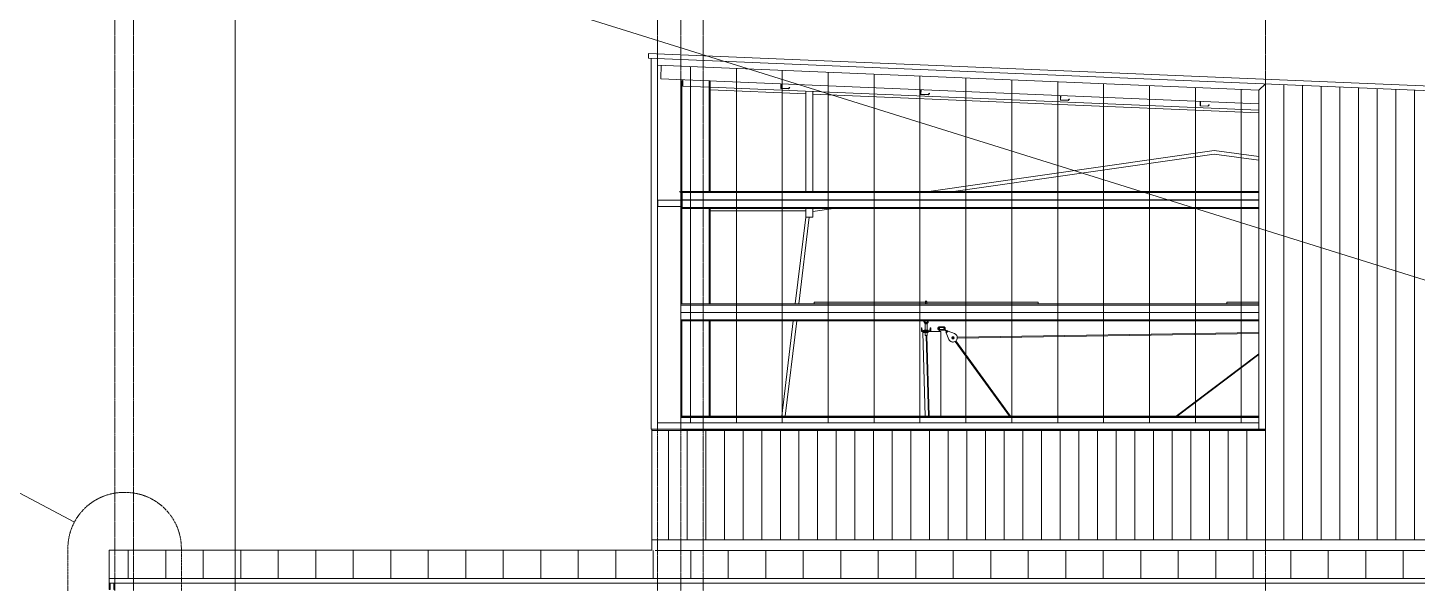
# Model space of a CAD drawing. Header units: inches. Extents: x 21386 to 98546, y -290 to 853.
# Drawn here: x 27735 to 28330, y 173 to 412 of the extents above; entities that cross this region are included whole.
import ezdxf

# ---------------------------------------------------------------- set-up
doc = ezdxf.new("R2010")
doc.units = ezdxf.units.IN
doc.header["$MEASUREMENT"] = 0
for name, pattern in [('Dash Dot 3_16_', [0.3125, 0.1875, -0.0625, 0, -0.0625]), ('Grid Line 1_2_', [0.875, 0.5, -0.125, 0.125, -0.125]), ('Hidden 1_8_', [0.1875, 0.125, -0.0625])]:
    doc.linetypes.add(name, pattern=pattern)
for name, color, linetype, lineweight in [('A-ANNO-IDEN', 131, 'Continuous', 9), ('A-ANNO-SYMB', 150, 'Continuous', 9), ('A-CLNG', 13, 'Continuous', 13), ('A-GLAZ-CWMG', 51, 'Continuous', 13), ('A-ROOF', 132, 'Continuous', 13), ('A-ROOF-PATT', 132, 'Continuous', 13), ('A-WALL', 113, 'Continuous', 13), ('A-WALL-PATT', 111, 'Continuous', 25), ('G-ANNO-SYMB', 111, 'Continuous', 9), ('Q-SPCQ', 91, 'Continuous', 13), ('S-BEAM', 12, 'Continuous', 13), ('S-COLS', 52, 'Continuous', 13), ('S-GRID', 1, 'Continuous', 9)]:
    doc.layers.add(name, color=color, linetype=linetype, lineweight=lineweight)

# ---------------------------------------------------------------- blocks, each defined once
blk = doc.blocks.new('Basketball_Backstop-Performance_Sports_Systems-3103-Ceiling_Hung - 27_-0_ to 27_-11 7_8_-652462-Building Section - North_South looking East _ Clinic')
at = {"layer": 'Q-SPCQ', "color": 10, "lineweight": 9}
for p, q in [((21239.32, 294), (21191.43, 294)), ((21191.43, 293.3), (21191.43, 294)), ((21287.43, 294), (21239.49, 294)), ((21287.43, 294), (21287.43, 293.3)), ((21382.18, 294), (21368.43, 294)), ((21368.43, 293.3), (21368.43, 294)), ((21237.53, 282.95), (21237.43, 282.95)), ((21237.43, 282.95), (21237.43, 281.37)), ((21237.43, 281.37), (21241.43, 281.37)), ((21237.78, 281.79), (21237.62, 282.88)), ((21238.1, 281.37), (21237.98, 280.92)), ((21237.98, 280.92), (21239.02, 280.92)), ((21237.98, 280.92), (21239, 245.04)), ((21240.79, 281.55), (21238.06, 281.55)), ((21238.23, 281.83), (21238.15, 281.55)), ((21238.56, 281.83), (21238.23, 281.83)), ((21238.56, 281.99), (21238.99, 281.99)), ((21238.56, 281.55), (21238.56, 281.99)), ((21238.56, 280.94), (21238.56, 281.37)), ((21238.99, 280.94), (21238.56, 280.94)), ((21238.68, 285.94), (21238.68, 285.69)), ((21238.99, 284.86), (21238.99, 281.99)), ((21238.99, 284.86), (21238.99, 281.99)), ((21238.99, 281.99), (21239.86, 281.99)), ((21238.99, 281.55), (21238.99, 281.99)), ((21238.99, 280.94), (21238.99, 281.37)), ((21238.99, 280.94), (21238.99, 279.69)), ((21239.86, 280.94), (21238.99, 280.94)), ((21239.86, 281.99), (21240.29, 281.99)), ((21239.86, 281.55), (21239.86, 281.99)), ((21239.86, 280.94), (21239.86, 281.37)), ((21240.29, 280.94), (21239.86, 280.94)), ((21239.87, 281.99), (21239.87, 284.86)), ((21239.87, 281.99), (21239.87, 284.86)), ((21239.87, 279.69), (21239.87, 280.94)), ((21240.18, 285.69), (21240.18, 285.94)), ((21240.29, 281.99), (21240.29, 281.55)), ((21240.29, 281.37), (21240.29, 280.94)), ((21241.24, 282.88), (21241.07, 281.79)), ((21241.43, 282.95), (21241.33, 282.95)), ((21241.42, 281.37), (21242.43, 281.37)), ((21241.43, 281.37), (21241.43, 282.95)), ((21242.43, 281.37), (21245.74, 281.37)), ((21245.12, 281.37), (21245.12, 282.87)), ((21245.24, 282.87), (21245.12, 282.87)), ((21246.93, 283.44), (21245.24, 283.44)), ((21245.24, 283.06), (21246.93, 283.06)), ((21245.24, 282.87), (21245.24, 281.37)), ((21246.93, 282.31), (21245.24, 282.31)), ((21245.24, 281.94), (21246.93, 281.94)), ((21245.74, 245.04), (21245.74, 281.37)), ((21247.83, 281.31), (21248.19, 280.96)), ((21247.91, 281.39), (21248.1, 281.58)), ((21248.06, 280.83), (21248.85, 281.62)), ((21248.06, 280.83), (21249.19, 278.04)), ((21248.1, 281.58), (21248.29, 281.77)), ((21248.72, 281.49), (21248.36, 281.84)), ((21251.64, 280.49), (21248.85, 281.62)), ((21382.18, 280.91), (21252.78, 278.93)), ((21252.79, 278.62), (21382.18, 280.59)), ((21239.43, 279.69), (21238.99, 279.69)), ((21239.87, 279.69), (21239.43, 279.69)), ((21240.49, 245.04), (21239.51, 279.69)), ((21240.78, 245.04), (21239.79, 279.69)), ((21250.68, 279.19), (21250.42, 278.75)), ((21250.42, 278.75), (21250.68, 278.31)), ((21251.18, 279.19), (21250.68, 279.19)), ((21250.68, 278.31), (21251.18, 278.31)), ((21250.8, 278.9), (21250.71, 278.9)), ((21251.43, 278.75), (21251.18, 279.19)), ((21251.18, 278.31), (21251.43, 278.75)), ((21251.9, 277.15), (21275.25, 245.04)), ((21275.64, 245.04), (21252.15, 277.34)), ((21382.18, 271.84), (21346.73, 245.04)), ((21347.14, 245.04), (21382.18, 271.52))]:
    blk.add_line(p, q, dxfattribs=at)
at = {"layer": 'Q-SPCQ', "color": 10, "lineweight": 9, "flags": 128}
for points in [[(21239.18, 294.25), (21239.18, 294.26), (21239.18, 294.27), (21239.18, 294.28), (21239.18, 294.29), (21239.18, 294.3), (21239.18, 294.31), (21239.19, 294.32), (21239.19, 294.33), (21239.19, 294.34), (21239.2, 294.35), (21239.2, 294.36), (21239.21, 294.37), (21239.21, 294.37), (21239.22, 294.38), (21239.22, 294.39), (21239.23, 294.4), (21239.23, 294.41), (21239.24, 294.41), (21239.25, 294.42), (21239.25, 294.43), (21239.26, 294.44), (21239.27, 294.44), (21239.28, 294.45), (21239.28, 294.45), (21239.29, 294.46), (21239.3, 294.47), (21239.31, 294.47), (21239.32, 294.48), (21239.33, 294.48), (21239.34, 294.48), (21239.35, 294.49), (21239.36, 294.49), (21239.37, 294.49), (21239.38, 294.49), (21239.39, 294.5), (21239.4, 294.5), (21239.41, 294.5), (21239.42, 294.5), (21239.43, 294.5), (21239.43, 294.5)], [(21239.18, 294.25), (21239.18, 294.26), (21239.18, 294.27), (21239.18, 294.28), (21239.18, 294.29), (21239.18, 294.3), (21239.18, 294.31), (21239.19, 294.32), (21239.19, 294.33), (21239.19, 294.34), (21239.2, 294.35), (21239.2, 294.36), (21239.21, 294.37), (21239.21, 294.37), (21239.22, 294.38), (21239.22, 294.39), (21239.23, 294.4), (21239.23, 294.41), (21239.24, 294.41), (21239.25, 294.42), (21239.25, 294.43), (21239.26, 294.44), (21239.27, 294.44), (21239.28, 294.45), (21239.28, 294.45), (21239.29, 294.46), (21239.3, 294.47), (21239.31, 294.47), (21239.32, 294.48), (21239.33, 294.48), (21239.34, 294.48), (21239.35, 294.49), (21239.36, 294.49), (21239.37, 294.49), (21239.38, 294.49), (21239.39, 294.5), (21239.4, 294.5), (21239.41, 294.5), (21239.42, 294.5), (21239.43, 294.5), (21239.43, 294.5)], [(21239.18, 294.23), (21239.18, 294.24), (21239.18, 294.25), (21239.18, 294.25)], [(21239.18, 294.25), (21239.18, 294.25), (21239.18, 294.24), (21239.18, 294.24)], [(21239.18, 293.97), (21239.18, 294.01), (21239.18, 294.05), (21239.18, 294.08), (21239.18, 294.11), (21239.18, 294.14), (21239.18, 294.17), (21239.18, 294.19), (21239.18, 294.21), (21239.18, 294.22), (21239.18, 294.23), (21239.18, 294.24), (21239.18, 294.25), (21239.18, 294.25)], [(21239.18, 294.25), (21239.18, 294.25), (21239.18, 294.24), (21239.18, 294.24), (21239.18, 294.22), (21239.18, 294.21), (21239.18, 294.19), (21239.18, 294.17), (21239.18, 294.15), (21239.18, 294.12), (21239.18, 294.09), (21239.18, 294.06), (21239.18, 294.02), (21239.18, 293.99), (21239.18, 293.94), (21239.18, 293.9), (21239.18, 293.85), (21239.18, 293.81), (21239.18, 293.75), (21239.18, 293.7), (21239.18, 293.64), (21239.18, 293.58), (21239.18, 293.52), (21239.18, 293.46), (21239.18, 293.4), (21239.18, 293.33), (21239.18, 293.26)], [(21239.18, 294.01), (21239.18, 294.05), (21239.18, 294.08)], [(21239.18, 294.06), (21239.18, 294.02), (21239.18, 293.99)], [(21239.43, 294.5), (21239.44, 294.5), (21239.45, 294.5), (21239.46, 294.5), (21239.47, 294.5), (21239.48, 294.5), (21239.49, 294.49), (21239.5, 294.49), (21239.51, 294.49), (21239.52, 294.48), (21239.53, 294.48), (21239.53, 294.48), (21239.54, 294.47), (21239.55, 294.47), (21239.56, 294.46), (21239.57, 294.46), (21239.58, 294.45), (21239.59, 294.44), (21239.59, 294.44), (21239.6, 294.43), (21239.61, 294.42), (21239.61, 294.42), (21239.62, 294.41), (21239.63, 294.4), (21239.63, 294.39), (21239.64, 294.39), (21239.64, 294.38), (21239.65, 294.37), (21239.65, 294.36), (21239.66, 294.35), (21239.66, 294.34), (21239.66, 294.33), (21239.67, 294.32), (21239.67, 294.31), (21239.67, 294.3), (21239.67, 294.29), (21239.68, 294.28), (21239.68, 294.27), (21239.68, 294.26), (21239.68, 294.25), (21239.68, 294.25)], [(21239.43, 294.5), (21239.44, 294.5), (21239.45, 294.5), (21239.46, 294.5), (21239.47, 294.5), (21239.48, 294.5), (21239.49, 294.49), (21239.5, 294.49), (21239.51, 294.49), (21239.52, 294.48), (21239.53, 294.48), (21239.53, 294.48), (21239.54, 294.47), (21239.55, 294.47), (21239.56, 294.46), (21239.57, 294.46), (21239.58, 294.45), (21239.59, 294.44), (21239.59, 294.44), (21239.6, 294.43), (21239.61, 294.42), (21239.61, 294.42), (21239.62, 294.41), (21239.63, 294.4), (21239.63, 294.39), (21239.64, 294.39), (21239.64, 294.38), (21239.65, 294.37), (21239.65, 294.36), (21239.66, 294.35), (21239.66, 294.34), (21239.66, 294.33), (21239.67, 294.32), (21239.67, 294.31), (21239.67, 294.3), (21239.67, 294.29), (21239.68, 294.28), (21239.68, 294.27), (21239.68, 294.26), (21239.68, 294.25), (21239.68, 294.25)], [(21239.68, 294.23), (21239.68, 294.24), (21239.68, 294.25), (21239.68, 294.25)], [(21239.68, 294.25), (21239.68, 294.25), (21239.68, 294.24), (21239.68, 294.24)], [(21239.68, 293.31), (21239.68, 293.38), (21239.68, 293.44), (21239.68, 293.51), (21239.68, 293.57), (21239.68, 293.63), (21239.68, 293.68), (21239.68, 293.74), (21239.68, 293.79), (21239.68, 293.84), (21239.68, 293.89), (21239.68, 293.93), (21239.68, 293.97), (21239.68, 294.01), (21239.68, 294.05), (21239.68, 294.08), (21239.68, 294.11), (21239.68, 294.14), (21239.68, 294.17), (21239.68, 294.19), (21239.68, 294.21), (21239.68, 294.22), (21239.68, 294.23), (21239.68, 294.24), (21239.68, 294.25), (21239.68, 294.25)], [(21239.68, 294.25), (21239.68, 294.25), (21239.68, 294.24), (21239.68, 294.24), (21239.68, 294.22), (21239.68, 294.21), (21239.68, 294.19), (21239.68, 294.17), (21239.68, 294.15), (21239.68, 294.12), (21239.68, 294.09), (21239.68, 294.06), (21239.68, 294.02), (21239.68, 293.99)], [(21239.68, 294.01), (21239.68, 294.05), (21239.68, 294.08)], [(21239.68, 294.06), (21239.68, 294.02), (21239.68, 293.99)], [(21245.24, 283.44), (21245.21, 283.44), (21245.18, 283.44), (21245.15, 283.43), (21245.12, 283.43), (21245.09, 283.42), (21245.06, 283.42), (21245.03, 283.41), (21245, 283.4), (21244.98, 283.39), (21244.95, 283.38), (21244.92, 283.37), (21244.89, 283.35), (21244.87, 283.34), (21244.84, 283.32), (21244.82, 283.31), (21244.79, 283.29), (21244.77, 283.27), (21244.75, 283.25), (21244.72, 283.23), (21244.7, 283.21), (21244.68, 283.19), (21244.66, 283.17), (21244.64, 283.14), (21244.63, 283.12), (21244.61, 283.09), (21244.59, 283.07), (21244.58, 283.04), (21244.57, 283.01), (21244.55, 282.99), (21244.54, 282.96), (21244.53, 282.93), (21244.52, 282.9), (21244.51, 282.87), (21244.51, 282.84), (21244.5, 282.81), (21244.5, 282.79), (21244.49, 282.76), (21244.49, 282.73), (21244.49, 282.7), (21244.49, 282.69)], [(21244.49, 282.69), (21244.49, 282.66), (21244.49, 282.63), (21244.5, 282.6), (21244.5, 282.57), (21244.51, 282.54), (21244.51, 282.51), (21244.52, 282.48), (21244.53, 282.45), (21244.54, 282.42), (21244.55, 282.4), (21244.56, 282.37), (21244.58, 282.34), (21244.59, 282.31), (21244.6, 282.29), (21244.62, 282.26), (21244.64, 282.24), (21244.66, 282.22), (21244.68, 282.19), (21244.7, 282.17), (21244.72, 282.15), (21244.74, 282.13), (21244.76, 282.11), (21244.79, 282.09), (21244.81, 282.07), (21244.84, 282.06), (21244.86, 282.04), (21244.89, 282.03), (21244.91, 282.01), (21244.94, 282), (21244.97, 281.99), (21245, 281.98), (21245.03, 281.97), (21245.05, 281.96), (21245.08, 281.95), (21245.11, 281.95)], [(21244.87, 282.69), (21244.87, 282.7), (21244.87, 282.72), (21244.87, 282.73), (21244.87, 282.75), (21244.87, 282.76), (21244.88, 282.78), (21244.88, 282.79), (21244.88, 282.81), (21244.89, 282.82), (21244.89, 282.83), (21244.9, 282.85), (21244.91, 282.86), (21244.91, 282.87), (21244.92, 282.89), (21244.93, 282.9), (21244.94, 282.91), (21244.95, 282.92), (21244.96, 282.93), (21244.97, 282.95), (21244.98, 282.96), (21244.99, 282.97), (21245, 282.98), (21245.01, 282.99), (21245.03, 282.99), (21245.04, 283), (21245.05, 283.01), (21245.06, 283.02), (21245.08, 283.03), (21245.09, 283.03), (21245.1, 283.04), (21245.12, 283.04), (21245.13, 283.05), (21245.15, 283.05), (21245.16, 283.05), (21245.18, 283.06), (21245.19, 283.06), (21245.21, 283.06), (21245.22, 283.06), (21245.24, 283.06), (21245.24, 283.06)], [(21245.11, 282.34), (21245.09, 282.34), (21245.08, 282.35), (21245.07, 282.35), (21245.05, 282.36), (21245.04, 282.37), (21245.03, 282.38), (21245.02, 282.39), (21245, 282.4), (21244.99, 282.41), (21244.98, 282.42), (21244.97, 282.43), (21244.96, 282.44), (21244.95, 282.45), (21244.94, 282.46), (21244.93, 282.47), (21244.92, 282.48), (21244.92, 282.5), (21244.91, 282.51), (21244.9, 282.52), (21244.9, 282.54), (21244.89, 282.55), (21244.89, 282.57), (21244.88, 282.58), (21244.88, 282.59), (21244.87, 282.61), (21244.87, 282.62), (21244.87, 282.64), (21244.87, 282.65), (21244.87, 282.67), (21244.87, 282.68), (21244.87, 282.69)], [(21247.68, 282.69), (21247.68, 282.72), (21247.68, 282.75), (21247.67, 282.78), (21247.67, 282.81), (21247.66, 282.84), (21247.66, 282.87), (21247.65, 282.89), (21247.64, 282.92), (21247.63, 282.95), (21247.62, 282.98), (21247.61, 283.01), (21247.59, 283.03), (21247.58, 283.06), (21247.56, 283.09), (21247.55, 283.11), (21247.53, 283.14), (21247.51, 283.16), (21247.49, 283.18), (21247.47, 283.2), (21247.45, 283.23), (21247.43, 283.25), (21247.41, 283.27), (21247.38, 283.28), (21247.36, 283.3), (21247.33, 283.32), (21247.31, 283.33), (21247.28, 283.35), (21247.25, 283.36), (21247.23, 283.38), (21247.2, 283.39), (21247.17, 283.4), (21247.14, 283.41), (21247.11, 283.41), (21247.08, 283.42), (21247.06, 283.43), (21247.03, 283.43), (21247, 283.43), (21246.97, 283.44), (21246.94, 283.44), (21246.93, 283.44)], [(21246.93, 283.06), (21246.94, 283.06), (21246.96, 283.06), (21246.97, 283.06), (21246.99, 283.06), (21247, 283.06), (21247.02, 283.05), (21247.03, 283.05), (21247.05, 283.04), (21247.06, 283.04), (21247.07, 283.03), (21247.09, 283.03), (21247.1, 283.02), (21247.11, 283.01), (21247.13, 283.01), (21247.14, 283), (21247.15, 282.99), (21247.16, 282.98), (21247.18, 282.97), (21247.19, 282.96), (21247.2, 282.95), (21247.21, 282.94), (21247.22, 282.93), (21247.23, 282.91), (21247.24, 282.9), (21247.24, 282.89), (21247.25, 282.88), (21247.26, 282.86), (21247.27, 282.85), (21247.27, 282.84), (21247.28, 282.82), (21247.28, 282.81), (21247.29, 282.8), (21247.29, 282.78), (21247.29, 282.77), (21247.3, 282.75), (21247.3, 282.74), (21247.3, 282.72), (21247.3, 282.71), (21247.3, 282.69), (21247.3, 282.69)], [(21246.93, 281.94), (21246.96, 281.94), (21246.99, 281.94), (21247.02, 281.94), (21247.05, 281.95), (21247.08, 281.95), (21247.11, 281.96), (21247.14, 281.97), (21247.16, 281.98), (21247.19, 281.99), (21247.22, 282), (21247.25, 282.01), (21247.27, 282.02), (21247.3, 282.04), (21247.33, 282.05), (21247.35, 282.07), (21247.38, 282.09), (21247.4, 282.1), (21247.42, 282.12), (21247.44, 282.14), (21247.47, 282.16), (21247.49, 282.19), (21247.51, 282.21), (21247.52, 282.23), (21247.54, 282.26), (21247.56, 282.28), (21247.57, 282.31), (21247.59, 282.33), (21247.6, 282.36), (21247.62, 282.39), (21247.63, 282.42), (21247.64, 282.44), (21247.65, 282.47), (21247.65, 282.5), (21247.66, 282.53), (21247.67, 282.56), (21247.67, 282.59), (21247.67, 282.62), (21247.68, 282.65), (21247.68, 282.68), (21247.68, 282.69)], [(21247.3, 282.69), (21247.3, 282.67), (21247.3, 282.66), (21247.3, 282.64), (21247.3, 282.63), (21247.3, 282.61), (21247.29, 282.6), (21247.29, 282.58), (21247.28, 282.57), (21247.28, 282.56), (21247.27, 282.54), (21247.27, 282.53), (21247.26, 282.51), (21247.25, 282.5), (21247.25, 282.49), (21247.24, 282.48), (21247.23, 282.46), (21247.22, 282.45), (21247.21, 282.44), (21247.2, 282.43), (21247.19, 282.42), (21247.18, 282.41), (21247.17, 282.4), (21247.15, 282.39), (21247.14, 282.38), (21247.13, 282.37), (21247.12, 282.36), (21247.1, 282.36), (21247.09, 282.35), (21247.08, 282.34), (21247.06, 282.34), (21247.05, 282.33), (21247.04, 282.33), (21247.02, 282.32), (21247.01, 282.32), (21246.99, 282.32), (21246.98, 282.32), (21246.96, 282.31), (21246.95, 282.31), (21246.93, 282.31), (21246.93, 282.31)], [(21247.04, 282.46), (21247.04, 282.47), (21247.03, 282.47), (21247.03, 282.47), (21247.03, 282.48), (21247.02, 282.48), (21247.02, 282.49), (21247.02, 282.49), (21247.02, 282.49), (21247.01, 282.5), (21247.01, 282.5), (21247.01, 282.51), (21247.01, 282.51), (21247.01, 282.52), (21247.01, 282.52), (21247, 282.53), (21247, 282.53), (21247, 282.54), (21247, 282.54), (21247, 282.55), (21247, 282.55), (21247, 282.56), (21247, 282.56), (21247, 282.57), (21247, 282.57), (21247, 282.58), (21247.01, 282.58), (21247.01, 282.59), (21247.01, 282.59), (21247.01, 282.6), (21247.01, 282.6), (21247.01, 282.61), (21247.02, 282.61), (21247.02, 282.61), (21247.02, 282.62), (21247.02, 282.62), (21247.03, 282.63), (21247.03, 282.63), (21247.03, 282.63), (21247.04, 282.64), (21247.04, 282.64)], [(21247.04, 282.64), (21247.04, 282.64), (21247.05, 282.65), (21247.05, 282.65), (21247.05, 282.65), (21247.06, 282.65), (21247.06, 282.66), (21247.07, 282.66), (21247.07, 282.66), (21247.08, 282.66), (21247.08, 282.67), (21247.08, 282.67), (21247.09, 282.67), (21247.09, 282.67), (21247.1, 282.67), (21247.1, 282.67), (21247.11, 282.67), (21247.11, 282.68), (21247.12, 282.68), (21247.12, 282.68), (21247.13, 282.68), (21247.13, 282.68), (21247.14, 282.68), (21247.14, 282.67), (21247.15, 282.67), (21247.15, 282.67), (21247.16, 282.67), (21247.16, 282.67), (21247.17, 282.67), (21247.17, 282.67), (21247.18, 282.67), (21247.18, 282.66), (21247.19, 282.66), (21247.19, 282.66), (21247.2, 282.66), (21247.2, 282.65), (21247.2, 282.65), (21247.21, 282.65), (21247.21, 282.64), (21247.21, 282.64), (21247.22, 282.64)], [(21247.57, 281.93), (21247.55, 281.95), (21247.53, 281.97), (21247.51, 282), (21247.48, 282.02), (21247.46, 282.04), (21247.44, 282.06), (21247.42, 282.08), (21247.4, 282.1), (21247.38, 282.12), (21247.36, 282.14), (21247.34, 282.16), (21247.32, 282.18), (21247.31, 282.2), (21247.29, 282.21), (21247.27, 282.23), (21247.25, 282.25), (21247.24, 282.27), (21247.22, 282.28), (21247.2, 282.3), (21247.19, 282.31), (21247.17, 282.33), (21247.16, 282.34), (21247.15, 282.35), (21247.13, 282.37), (21247.12, 282.38), (21247.11, 282.39), (21247.1, 282.4), (21247.09, 282.41), (21247.08, 282.42), (21247.07, 282.43), (21247.07, 282.43), (21247.06, 282.44), (21247.06, 282.45), (21247.05, 282.45), (21247.05, 282.45), (21247.04, 282.46), (21247.04, 282.46), (21247.04, 282.46), (21247.04, 282.46)], [(21247.04, 282.46), (21247.04, 282.46), (21247.04, 282.46), (21247.04, 282.46), (21247.05, 282.46), (21247.05, 282.45), (21247.05, 282.45), (21247.06, 282.44), (21247.07, 282.44), (21247.07, 282.43), (21247.08, 282.42), (21247.09, 282.41), (21247.1, 282.4), (21247.11, 282.39), (21247.12, 282.38), (21247.13, 282.37), (21247.14, 282.36), (21247.16, 282.34), (21247.17, 282.33), (21247.18, 282.32), (21247.2, 282.3), (21247.22, 282.29), (21247.23, 282.27), (21247.25, 282.25), (21247.26, 282.24), (21247.28, 282.22), (21247.3, 282.2), (21247.32, 282.18), (21247.34, 282.16), (21247.36, 282.14), (21247.38, 282.12), (21247.4, 282.1), (21247.42, 282.08), (21247.44, 282.06), (21247.46, 282.04), (21247.48, 282.02), (21247.5, 282), (21247.52, 281.98), (21247.54, 281.96), (21247.56, 281.94), (21247.57, 281.93)], [(21247.75, 282.11), (21247.72, 282.13), (21247.7, 282.15), (21247.68, 282.17), (21247.66, 282.19), (21247.64, 282.21), (21247.62, 282.23), (21247.6, 282.26), (21247.58, 282.28), (21247.56, 282.3), (21247.54, 282.32), (21247.52, 282.33), (21247.5, 282.35), (21247.48, 282.37), (21247.46, 282.39), (21247.45, 282.41), (21247.43, 282.43), (21247.41, 282.44), (21247.4, 282.46), (21247.38, 282.47), (21247.37, 282.49), (21247.35, 282.5), (21247.34, 282.52), (21247.32, 282.53), (21247.31, 282.54), (21247.3, 282.56), (21247.29, 282.57), (21247.28, 282.58), (21247.27, 282.59), (21247.26, 282.59), (21247.25, 282.6), (21247.24, 282.61), (21247.24, 282.62), (21247.23, 282.62), (21247.23, 282.63), (21247.22, 282.63), (21247.22, 282.63), (21247.22, 282.64), (21247.22, 282.64), (21247.22, 282.64)], [(21247.22, 282.64), (21247.22, 282.64), (21247.22, 282.64), (21247.22, 282.64), (21247.22, 282.63), (21247.23, 282.63), (21247.23, 282.62), (21247.24, 282.62), (21247.24, 282.61), (21247.25, 282.61), (21247.26, 282.6), (21247.27, 282.59), (21247.28, 282.58), (21247.29, 282.57), (21247.3, 282.56), (21247.31, 282.55), (21247.32, 282.53), (21247.33, 282.52), (21247.35, 282.51), (21247.36, 282.49), (21247.38, 282.48), (21247.39, 282.46), (21247.41, 282.45), (21247.42, 282.43), (21247.44, 282.41), (21247.46, 282.4), (21247.48, 282.38), (21247.5, 282.36), (21247.51, 282.34), (21247.53, 282.32), (21247.55, 282.3), (21247.57, 282.28), (21247.59, 282.26), (21247.61, 282.24), (21247.63, 282.22), (21247.66, 282.2), (21247.68, 282.18), (21247.7, 282.16), (21247.72, 282.14), (21247.74, 282.11), (21247.75, 282.11)], [(21247.57, 281.93), (21247.59, 281.91), (21247.61, 281.89), (21247.63, 281.87), (21247.65, 281.85), (21247.67, 281.83), (21247.7, 281.81), (21247.72, 281.79), (21247.74, 281.77), (21247.76, 281.75), (21247.78, 281.73), (21247.79, 281.71), (21247.81, 281.69), (21247.83, 281.67), (21247.85, 281.65), (21247.87, 281.63), (21247.89, 281.62), (21247.9, 281.6), (21247.92, 281.58), (21247.93, 281.57), (21247.95, 281.55), (21247.96, 281.54), (21247.98, 281.52), (21247.99, 281.51), (21248, 281.5), (21248.02, 281.49), (21248.03, 281.47), (21248.04, 281.46), (21248.05, 281.45), (21248.06, 281.45), (21248.06, 281.44), (21248.07, 281.43), (21248.08, 281.42), (21248.08, 281.42), (21248.09, 281.41), (21248.09, 281.41), (21248.09, 281.41), (21248.1, 281.4), (21248.1, 281.4), (21248.1, 281.4)], [(21247.99, 281.51), (21247.98, 281.52), (21247.97, 281.53), (21247.95, 281.55), (21247.94, 281.56), (21247.92, 281.58), (21247.91, 281.59), (21247.89, 281.61), (21247.87, 281.63), (21247.86, 281.65), (21247.84, 281.66), (21247.82, 281.68), (21247.8, 281.7), (21247.78, 281.72), (21247.76, 281.74), (21247.74, 281.76), (21247.72, 281.78), (21247.7, 281.8), (21247.68, 281.82), (21247.66, 281.84), (21247.64, 281.86), (21247.62, 281.88), (21247.6, 281.91), (21247.57, 281.93), (21247.57, 281.93)], [(21247.75, 282.11), (21247.77, 282.09), (21247.79, 282.07), (21247.81, 282.05), (21247.83, 282.02), (21247.85, 282), (21247.87, 281.98), (21247.89, 281.96), (21247.91, 281.94), (21247.93, 281.92), (21247.95, 281.9), (21247.97, 281.88), (21247.99, 281.86), (21248.01, 281.85), (21248.03, 281.83), (21248.05, 281.81), (21248.06, 281.79), (21248.08, 281.78), (21248.1, 281.76), (21248.11, 281.74), (21248.13, 281.73), (21248.14, 281.71), (21248.15, 281.7), (21248.17, 281.69)], [(21248.28, 281.58), (21248.28, 281.58), (21248.27, 281.58), (21248.27, 281.58), (21248.27, 281.59), (21248.27, 281.59), (21248.26, 281.59), (21248.26, 281.6), (21248.25, 281.61), (21248.24, 281.61), (21248.23, 281.62), (21248.23, 281.63), (21248.22, 281.64), (21248.21, 281.65), (21248.2, 281.66), (21248.18, 281.67), (21248.17, 281.68), (21248.16, 281.7), (21248.14, 281.71), (21248.13, 281.72), (21248.12, 281.74), (21248.1, 281.75), (21248.08, 281.77), (21248.07, 281.79), (21248.05, 281.8), (21248.03, 281.82), (21248.01, 281.84), (21248, 281.86), (21247.98, 281.88), (21247.96, 281.9), (21247.94, 281.92), (21247.92, 281.94), (21247.9, 281.96), (21247.88, 281.98), (21247.86, 282), (21247.84, 282.02), (21247.81, 282.04), (21247.79, 282.06), (21247.77, 282.08), (21247.75, 282.1), (21247.75, 282.11)], [(21248.1, 281.4), (21248.1, 281.4), (21248.1, 281.4), (21248.1, 281.41), (21248.09, 281.41), (21248.09, 281.41), (21248.08, 281.42), (21248.08, 281.42), (21248.07, 281.43), (21248.07, 281.44), (21248.06, 281.44), (21248.05, 281.45), (21248.04, 281.46), (21248.03, 281.47)], [(21248.28, 281.4), (21248.27, 281.4), (21248.27, 281.39), (21248.26, 281.39), (21248.26, 281.39), (21248.26, 281.39), (21248.25, 281.38), (21248.25, 281.38), (21248.24, 281.38), (21248.24, 281.38), (21248.23, 281.37), (21248.23, 281.37), (21248.23, 281.37), (21248.22, 281.37), (21248.22, 281.37), (21248.21, 281.37), (21248.21, 281.37), (21248.2, 281.37), (21248.2, 281.37), (21248.19, 281.37), (21248.19, 281.37), (21248.18, 281.37), (21248.18, 281.37), (21248.17, 281.37), (21248.17, 281.37), (21248.16, 281.37), (21248.16, 281.37), (21248.15, 281.37), (21248.15, 281.37), (21248.14, 281.37), (21248.14, 281.38), (21248.13, 281.38), (21248.13, 281.38), (21248.12, 281.38), (21248.12, 281.39), (21248.12, 281.39), (21248.11, 281.39), (21248.11, 281.39), (21248.1, 281.4), (21248.1, 281.4), (21248.1, 281.4)], [(21248.2, 281.65), (21248.21, 281.64), (21248.22, 281.63), (21248.23, 281.62), (21248.24, 281.61), (21248.25, 281.61), (21248.25, 281.6), (21248.26, 281.6), (21248.26, 281.59), (21248.27, 281.59), (21248.27, 281.58), (21248.27, 281.58), (21248.28, 281.58), (21248.28, 281.58)], [(21248.28, 281.58), (21248.28, 281.57), (21248.28, 281.57), (21248.29, 281.57), (21248.29, 281.56), (21248.29, 281.56), (21248.29, 281.55), (21248.3, 281.55), (21248.3, 281.55), (21248.3, 281.54), (21248.3, 281.54), (21248.31, 281.53), (21248.31, 281.53), (21248.31, 281.52), (21248.31, 281.52), (21248.31, 281.51), (21248.31, 281.51), (21248.31, 281.5), (21248.31, 281.5), (21248.31, 281.49), (21248.31, 281.49), (21248.31, 281.48), (21248.31, 281.48), (21248.31, 281.47), (21248.31, 281.47), (21248.31, 281.46), (21248.31, 281.46), (21248.31, 281.45), (21248.31, 281.45), (21248.3, 281.44), (21248.3, 281.44), (21248.3, 281.44), (21248.3, 281.43), (21248.3, 281.43), (21248.29, 281.42), (21248.29, 281.42), (21248.29, 281.41), (21248.28, 281.41), (21248.28, 281.41), (21248.28, 281.4), (21248.28, 281.4)]]:
    blk.add_lwpolyline(points, dxfattribs=at)
at = {"layer": 'Q-SPCQ', "color": 10, "lineweight": 9}
for centre, radius, start, end in [((21237.53, 282.86), 0.09, 8.65819, 90), ((21238.06, 281.83), 0.28, 188.65819, 270), ((21239.43, 285.66), 0.906, 165, 180), ((21239.43, 285.66), 0.906, 180, 0), ((21239.43, 285.69), 0.75, 180, 0), ((21239.43, 285.66), 0.5, 165, 170.40911), ((21239.43, 285.69), 0.438, 150, 180), ((21239.43, 285.69), 0.438, 180, 0), ((21239.43, 285.69), 0.438, 0, 30), ((21239.43, 285.69), 0.437, 11.14005, 15), ((21239.43, 285.66), 0.5, 13.36976, 15), ((21239.43, 285.66), 0.906, 0, 15), ((21240.79, 281.83), 0.28, 270, 351.34181), ((21241.33, 282.86), 0.09, 90, 171.34181), ((21250.93, 278.75), 1.88, 202.19719, 67.80281), ((21250.93, 278.75), 1.87, 60, 63.65552), ((21250.93, 278.75), 1.88, 45.04444, 49.02965), ((21250.93, 278.75), 1.87, 206.34448, 210), ((21250.93, 278.75), 1.88, 220.97035, 225), ((21250.93, 278.75), 1.87, 235.62372, 240), ((21250.93, 278.75), 1.88, 250.32262, 255), ((21250.93, 278.75), 0.281, 165, 195), ((21250.93, 278.75), 0.25, 45, 225), ((21250.93, 278.75), 0.25, 120, 165), ((21250.93, 278.75), 0.281, 105, 135), ((21250.93, 278.75), 0.281, 225, 255), ((21250.93, 278.75), 0.25, 120, 135), ((21250.93, 278.75), 0.25, 225, 45), ((21250.93, 278.75), 1.88, 265.10577, 270), ((21250.93, 278.75), 0.25, 240, 270), ((21250.93, 278.75), 0.25, 240, 270), ((21250.93, 278.75), 0.25, 90, 105), ((21250.93, 278.75), 0.25, 75, 105), ((21250.93, 278.75), 0.25, 75, 90), ((21250.93, 278.75), 0.25, 270, 300), ((21250.93, 278.75), 0.281, 45, 75), ((21250.93, 278.75), 0.281, 285, 315), ((21250.93, 278.75), 0.25, 330, 30), ((21250.93, 278.75), 0.281, 345, 15), ((21250.93, 278.75), 1.88, 280.07391, 285), ((21250.93, 278.75), 1.88, 295.59657, 300), ((21250.93, 278.75), 1.88, 30, 34.37628), ((21250.93, 278.75), 1.88, 330, 334.40343), ((21250.93, 278.75), 1.88, 15, 19.67738), ((21250.93, 278.75), 1.88, 345, 349.92609), ((21250.93, 278.75), 1.88, 0, 4.89423)]:
    blk.add_arc(centre, radius, start, end, dxfattribs=at)
for points, knots in [([(21239.15, 284.79), (21239.14, 284.8), (21239.13, 284.8), (21239.11, 284.81), (21239.09, 284.81), (21239.07, 284.82), (21239.06, 284.83), (21239.05, 284.83), (21239.05, 284.83)], [0.2222222, 0.2222222, 0.2222222, 0.2222222, 0.2361111, 0.25, 0.2777778, 0.3055556, 0.3194444, 0.3333333, 0.3333333, 0.3333333, 0.3333333]), ([(21239.43, 284.75), (21239.4, 284.75), (21239.36, 284.75), (21239.31, 284.76), (21239.29, 284.76), (21239.28, 284.76)], [0, 0, 0, 0, 0.0555556, 0.0833333, 0.1111111, 0.1111111, 0.1111111, 0.1111111]), ([(21239.58, 284.76), (21239.57, 284.76), (21239.54, 284.76), (21239.49, 284.75), (21239.45, 284.75), (21239.43, 284.75)], [0.8888889, 0.8888889, 0.8888889, 0.8888889, 0.9166667, 0.9444444, 1, 1, 1, 1]), ([(21239.81, 284.83), (21239.8, 284.83), (21239.8, 284.83), (21239.78, 284.82), (21239.76, 284.81), (21239.74, 284.81), (21239.72, 284.8), (21239.71, 284.8), (21239.71, 284.79)], [0.6666667, 0.6666667, 0.6666667, 0.6666667, 0.6805556, 0.6944444, 0.7222222, 0.75, 0.7638889, 0.7777778, 0.7777778, 0.7777778, 0.7777778])]:
    blk.add_open_spline(points, degree=3, knots=knots, dxfattribs=at)
blk = doc.blocks.new('Girt_Z - 10_D-1351983-Building Section - North_South looking East _ Clinic')
at = {"layer": 'S-BEAM', "color": 10, "lineweight": 9}
for p, q in [((21177.19, 387.66), (21177.11, 385.66)), ((21177.22, 385.84), (21177.3, 387.65)), ((21177.11, 385.66), (21180.48, 385.52)), ((21180.43, 385.63), (21177.29, 385.76)), ((21180.9, 386.15), (21180.43, 385.63)), ((21180.48, 385.52), (21180.98, 386.07)), ((21180.98, 386.07), (21180.9, 386.15))]:
    blk.add_line(p, q, dxfattribs=at)
blk.add_arc((21177.3, 385.84), 0.0782, 177.61406, 264.57169, dxfattribs=at)
blk = doc.blocks.new('columns and girder2 - one-1334686-Building Section - North_South looking East _ Clinic')
at = {"layer": 'S-BEAM', "color": 10, "lineweight": 9}
for p, q in [((21146.8, 385.04), (21187.8, 383.33)), ((21187.8, 384.5), (21187.8, 341.54)), ((21190.8, 341.54), (21190.8, 384.38)), ((21190.8, 383.21), (21382.18, 375.23)), ((21362.99, 359.02), (21240.58, 341.54)), ((21382.18, 356.5), (21362.99, 359.02)), ((21251.19, 341.54), (21363, 357.5)), ((21363, 357.5), (21382.18, 354.99)), ((21187.8, 334.19), (21187.8, 330.48)), ((21190.8, 330.48), (21190.8, 334.19)), ((21190.8, 332.92), (21199.66, 334.19)), ((21146.8, 333.23), (21187.8, 333.23)), ((21187.8, 330.48), (21183.33, 293.29)), ((21184.84, 293.29), (21189.31, 330.48)), ((21187.8, 330.48), (21190.8, 330.48)), ((21182.44, 285.94), (21177.52, 245.04)), ((21179.04, 245.04), (21183.96, 285.94))]:
    blk.add_line(p, q, dxfattribs=at)
blk = doc.blocks.new('Girt_Z - 10_D-1772157-Building Section - North_South looking East _ Clinic')
at = {"layer": 'S-BEAM', "color": 10, "lineweight": 9}
for p, q in [((21133.73, 341.54), (21133.66, 341.46)), ((21133.66, 341.46), (21134.19, 341.01)), ((21134.3, 341.06), (21133.73, 341.54)), ((21134.19, 341.01), (21134.19, 337.87)), ((21124.41, 335), (21124.41, 337.61)), ((21134.12, 337.8), (21124.49, 337.8)), ((21124.49, 337.69), (21134.3, 337.69))]:
    blk.add_line(p, q, dxfattribs=at)
for centre, radius, start, end in [((21124.49, 337.61), 0.188, 90, 179.93258), ((21124.49, 337.61), 0.0782, 90, 177.87728), ((21134.12, 337.88), 0.0782, 270, 356.95764)]:
    blk.add_arc(centre, radius, start, end, dxfattribs=at)
blk = doc.blocks.new('Girt_Z - 10_D-1254871-Building Section - North_South looking East _ Clinic')
at = {"layer": 'S-BEAM', "color": 10, "lineweight": 9}
for p, q in [((21382.18, 245.04), (21134.3, 245.04)), ((21382.18, 244.96), (21134.3, 244.96)), ((21382.18, 244.51), (21134.3, 244.51))]:
    blk.add_line(p, q, dxfattribs=at)
blk = doc.blocks.new('Girt_Z - 10_D-1249026-Building Section - North_South looking East _ Clinic')
at = {"layer": 'S-BEAM', "color": 10, "lineweight": 9}
for p, q in [((21134.8, 341.46), (21134.8, 341.54)), ((21382.18, 341.54), (21134.8, 341.54)), ((21134.8, 341.01), (21134.8, 341.46)), ((21382.18, 341.46), (21134.8, 341.46)), ((21134.8, 337.87), (21134.8, 341.01)), ((21382.18, 341.01), (21134.8, 341.01)), ((21134.8, 337.8), (21134.8, 337.87)), ((21382.18, 337.87), (21134.8, 337.87)), ((21382.18, 337.8), (21134.8, 337.8)), ((21134.8, 337.61), (21134.8, 337.8)), ((21134.8, 334.67), (21134.8, 337.61)), ((21134.8, 334.19), (21134.8, 334.67)), ((21134.8, 334.67), (21382.18, 334.67)), ((21382.18, 334.19), (21134.8, 334.19))]:
    blk.add_line(p, q, dxfattribs=at)
blk = doc.blocks.new('L-Angle - L2X2X3_16-1772653-Building Section - North_South looking East _ Clinic')
at = {"layer": 'S-BEAM', "color": 8, "lineweight": 9}
for p, q in [((21134.8, 239.31), (21134.8, 239.5)), ((21134.8, 239.13), (21134.8, 239.31)), ((21384.68, 239.13), (21134.8, 239.13)), ((21134.8, 238.94), (21134.8, 239.13)), ((21134.8, 238.94), (21384.68, 238.94)), ((21384.68, 239.5), (21384.68, 239.31)), ((21384.68, 239.31), (21384.68, 239.13)), ((21384.68, 239.13), (21384.68, 238.94))]:
    blk.add_line(p, q, dxfattribs=at)
at = {"layer": 'S-BEAM', "color": 8, "linetype": 'Hidden 1_8_', "lineweight": 9}
blk.add_line((21384.68, 239.13), (21134.8, 239.13), dxfattribs=at)
blk = doc.blocks.new('Girt_C - 8_D-1405507-Building Section - North_South looking East _ Clinic')
at = {"layer": 'S-BEAM', "color": 10, "lineweight": 9}
for p, q in [((21125.61, 390), (21125.85, 395.67)), ((21125.6, 389.81), (21125.61, 390)), ((21125.6, 389.81), (21382.18, 379.12))]:
    blk.add_line(p, q, dxfattribs=at)
blk = doc.blocks.new('Girt_Z - 10_D-1772654-Building Section - North_South looking East _ Clinic')
at = {"layer": 'S-BEAM', "color": 10, "lineweight": 9}
for p, q in [((21382.18, 293.29), (21134.3, 293.29)), ((21382.18, 293.21), (21134.3, 293.21)), ((21382.18, 292.76), (21134.3, 292.76)), ((21382.18, 289.62), (21134.3, 289.62)), ((21382.18, 289.55), (21134.3, 289.55)), ((21134.3, 286.42), (21382.18, 286.42)), ((21382.18, 285.94), (21134.3, 285.94))]:
    blk.add_line(p, q, dxfattribs=at)
blk = doc.blocks.new('Rectangular Mullion - Profile_Polycarbonate_Lower-1767616-Building Section - North_South looking East _ Clinic')
at = {"layer": 'A-GLAZ-CWMG', "color": 8, "lineweight": 9}
for p, q in [((21124.3, 239.5), (21124.3, 242.25)), ((21124.3, 242.25), (21382.18, 242.25)), ((21124.3, 239.5), (21382.18, 239.5)), ((21382.18, 242.25), (21382.18, 239.5))]:
    blk.add_line(p, q, dxfattribs=at)
blk = doc.blocks.new('Rectangular Mullion - Profile_Polycarbonate_Upper and left-1766592-Building Section - North_South looking East _ Clinic')
at = {"layer": 'A-GLAZ-CWMG', "color": 8, "lineweight": 9}
for p, q in [((21121.55, 398.6), (21121.55, 239.5)), ((21124.3, 395.74), (21124.3, 239.5)), ((21124.3, 239.5), (21121.55, 239.5))]:
    blk.add_line(p, q, dxfattribs=at)
blk = doc.blocks.new('Rectangular Mullion - Profile_Polycarbonate_right-1766593-Building Section - North_South looking East _ Clinic')
at = {"layer": 'A-GLAZ-CWMG', "color": 8, "lineweight": 9}
for p, q in [((21384.93, 387.63), (21382.18, 384.99)), ((21384.93, 239.5), (21384.93, 387.63)), ((21382.18, 239.5), (21382.18, 384.99)), ((21384.93, 239.5), (21382.18, 239.5))]:
    blk.add_line(p, q, dxfattribs=at)
blk = doc.blocks.new('Rectangular Mullion - Profile_Polycarbonate_Upper and left-1766591-Building Section - North_South looking East _ Clinic')
at = {"layer": 'A-GLAZ-CWMG', "color": 8, "lineweight": 9}
for q in [(21124.3, 395.74), (21384.93, 387.63)]:
    blk.add_line((21382.18, 384.99), q, dxfattribs=at)
blk = doc.blocks.new('Rectangular Mullion - Profile_Polycarbonate_Upper and left-1784084-Building Section - North_South looking East _ Clinic')
at = {"layer": 'A-GLAZ-CWMG', "color": 7}
for p, q in [((20891.55, 173.43), (20889.05, 173.43)), ((20889.05, 173.43), (20889.05, 170.68)), ((20889.12, 170.74), (20889.12, 173.37)), ((20889.12, 173.37), (20891.49, 173.37)), ((20891.49, 173.37), (20891.49, 170.74)), ((20891.55, 170.68), (20891.55, 173.43)), ((20889.05, 170.68), (20889.48, 170.68)), ((20889.42, 170.74), (20889.12, 170.74)), ((20889.48, 170.93), (20889.42, 170.93)), ((20889.42, 170.93), (20889.42, 170.74)), ((20889.48, 170.68), (20889.48, 170.93)), ((20891.12, 170.93), (20891.05, 170.93)), ((20891.05, 170.93), (20891.05, 170.68)), ((20891.05, 170.68), (20891.55, 170.68)), ((20891.12, 170.74), (20891.12, 170.93)), ((20891.49, 170.74), (20891.12, 170.74))]:
    blk.add_line(p, q, dxfattribs=at)
at = {"layer": 'A-GLAZ-CWMG', "color": 8, "lineweight": 9}
for p, q in [((20889.42, 173.27), (20889.12, 173.27)), ((20889.42, 170.93), (20889.42, 173.38)), ((20891.12, 170.93), (20891.12, 173.37)), ((20891.49, 173.27), (20891.12, 173.27)), ((20889.42, 170.74), (20889.42, 170.93)), ((20891.12, 170.74), (20891.12, 170.93))]:
    blk.add_line(p, q, dxfattribs=at)
at = {"layer": 'A-GLAZ-CWMG', "color": 10, "lineweight": 9}
for p, q in [((20889.48, 170.93), (20889.48, 173.37)), ((20891.05, 170.93), (20891.05, 173.37))]:
    blk.add_line(p, q, dxfattribs=at)

msp = doc.modelspace()

# ---------------------------------------------------------------- hatches: boundary and pattern name
at = {"layer": 'A-ROOF-PATT', "lineweight": 9}
h = msp.add_hatch(dxfattribs=at)
h.set_pattern_fill('FP_22', color=8, style=0, pattern_type=2)
h.set_pattern_definition([(90, (180.953, -760.156), (-16.082, 1e-15), [])])
h.paths.add_polyline_path([(27769.45, 175.44), (29666.2, 175.46), (29666.2, 188.22), (29613.2, 188.22), (29613.2, 179.83), (29614.83, 179.83), (29614.83, 179.71), (29534.2, 179.71), (29534.2, 179.83), (29535.83, 179.83), (29535.83, 188.22), (29445.33, 188.22), (29445.33, 177.08), (29385.83, 177.08), (29385.83, 187.08), (29361.45, 187.08), (29361.45, 188.22), (29327.08, 188.22), (29327.08, 188.72), (29313.45, 188.72), (29313.45, 182.6), (29269.45, 182.6), (29269.45, 188.72), (29253.2, 188.7), (29253.2, 187.71), (29250.95, 187.71), (29250.95, 187.44), (29234.45, 187.44), (29234.45, 186.63), (29233.88, 186.15), (29233.81, 186.23), (29233.81, 187.44), (29232.4, 187.44), (29232.38, 176.41), (29231.32, 176.35), (29228.5, 176.41), (29228.5, 187.44), (29227.1, 187.44), (29227.03, 186.15), (29226.45, 186.68), (29226.45, 187.44), (29225.95, 187.44), (29225.95, 176.44), (29223.14, 176.44), (29223.14, 187.44), (28002.2, 187.45), (28002.2, 187.6), (27769.45, 187.6), (27769.45, 183.85)], flags=0)
at = {"layer": 'A-WALL-PATT', "lineweight": 9}
h = msp.add_hatch(dxfattribs=at)
h.set_pattern_fill('FP_31', color=8, style=0, pattern_type=2)
h.set_pattern_definition([(90, (21384.928, 0), (-19.685, 1e-15), [])])
h.paths.add_polyline_path([(28142.34, 242.25), (28262.58, 242.25), (28262.58, 384.99), (28004.7, 395.74), (28004.7, 242.25), (28137.5, 242.25)], flags=0)
h = msp.add_hatch(dxfattribs=at)
h.set_pattern_fill('FP_27', color=8, style=0, pattern_type=2)
h.set_pattern_definition([(90, (22305.319, 0), (-8, 5e-16), [])])
h.paths.add_polyline_path([(28002.2, 192), (29223.14, 192), (29223.14, 241.75), (29225.95, 241.75), (29225.95, 192), (29226.45, 192), (29226.51, 198.62), (29226.8, 198.67), (29228.5, 198.67), (29228.5, 240.83), (29232.4, 240.83), (29232.4, 198.67), (29234.4, 198.62), (29234.45, 198.49), (29234.45, 192), (29249.95, 192), (29249.95, 346.6), (28265.33, 387.63), (28265.33, 238.94), (28002.2, 238.94), (28002.2, 193.61)], flags=0)
h.paths.add_polyline_path([(29227.03, 237.31), (29226.45, 237.85), (29226.45, 241.11), (29226.56, 241.11), (29226.64, 237.78), (29227.1, 237.4)], flags=0)
h.paths.add_polyline_path([(29233.88, 237.31), (29233.81, 237.4), (29234.35, 237.85), (29234.35, 241.11), (29234.45, 241.11), (29234.45, 237.8), (29234.17, 237.56)], flags=0)
h.paths.add_polyline_path([(29221.69, 239.46), (29221.69, 239.54), (29222.14, 240), (29222.21, 243.5), (29237.64, 242.63), (29237.67, 239.97), (29237.58, 240), (29237.58, 242.63), (29222.2, 243.43), (29222.14, 239.91)], flags=0)
h.paths.add_polyline_path([(29232.13, 241.19), (29226.64, 241.19), (29226.64, 241.3), (29234.27, 241.3), (29234.27, 241.19), (29232.21, 241.19)], flags=0)

# ---------------------------------------------------------------- linework, layer by layer
at = {"layer": 'A-ANNO-IDEN', "color": 153}
msp.add_line((28342.55, 300.65), (27376.5, 602.72), dxfattribs=at)
at = {"layer": 'A-ANNO-SYMB'}
msp.add_line((27754.54, 199.57), (27660.57, 249.2), dxfattribs=at)
at = {"layer": 'A-ANNO-SYMB', "linetype": 'Dash Dot 3_16_'}
for p, q in [((27776.44, 212.36), (27775.76, 212.36)), ((27751.76, 188.36), (27751.76, -25.88)), ((27800.44, -25.88), (27800.44, 188.36))]:
    msp.add_line(p, q, dxfattribs=at)
for centre, start, end in [((27775.76, 188.36), 90, 180), ((27776.44, 188.36), 0, 90)]:
    msp.add_arc(centre, 24, start, end, dxfattribs=at)
at = {"layer": 'A-CLNG', "color": 10, "lineweight": 9}
for p, q in [((28015.45, 386.7), (28015.45, 389.41)), ((28026.77, 386.23), (28015.45, 386.7)), ((28262.58, 376.4), (28027.2, 386.21))]:
    msp.add_line(p, q, dxfattribs=at)
at = {"layer": 'A-ROOF', "color": 8, "lineweight": 9}
for p, q in [((28000.85, 400.65), (29313.5, 345.96)), ((28000.85, 398.65), (28000.85, 400.65)), ((29313.5, 343.95), (28000.85, 398.65)), ((28002.2, 187.6), (27769.45, 187.6)), ((27769.45, 187.6), (27769.45, 175.44)), ((28003.7, 187.44), (29223.14, 187.44))]:
    msp.add_line(p, q, dxfattribs=at)
at = {"layer": 'A-ROOF', "color": 7}
for p, q in [((29666.95, 175.44), (27769.45, 175.44)), ((27769.45, 175.44), (27769.45, 173.43)), ((27769.45, 173.43), (29666.95, 173.43))]:
    msp.add_line(p, q, dxfattribs=at)
at = {"layer": 'A-WALL', "color": 10, "lineweight": 9}
for p, q in [((28004.7, 335), (28014.7, 335)), ((28014.7, 335), (28014.7, 242.25))]:
    msp.add_line(p, q, dxfattribs=at)
at = {"layer": 'A-WALL', "color": 8, "lineweight": 9}
for p, q in [((28002.2, 239.5), (28002.2, 187.45)), ((28015.2, 238.94), (28002.2, 238.94)), ((28014.7, 239.5), (28014.7, 238.94)), ((28265.33, 238.94), (28265.08, 238.94)), ((28265.33, 239.5), (28265.33, 238.94)), ((28002.2, 192), (29223.14, 192)), ((28014.7, 192), (28014.7, 187.44))]:
    msp.add_line(p, q, dxfattribs=at)
at = {"layer": 'G-ANNO-SYMB'}
msp.add_line((27823.53, 545.16), (27823.53, -79.66), dxfattribs=at)
at = {"layer": 'S-COLS', "color": 10, "lineweight": 9}
for p, q in [((28014.7, 388.92), (28014.7, 335)), ((28015.14, 388.92), (28014.7, 388.92)), ((28015.14, 388.92), (28015.14, 293.29)), ((28015.45, 388.92), (28015.14, 388.92)), ((28026.77, 388.92), (28027.2, 388.92)), ((28026.77, 341.54), (28026.77, 388.92)), ((28027.2, 388.92), (28027.2, 341.54)), ((28026.77, 293.29), (28026.77, 334.19)), ((28027.2, 334.19), (28027.2, 293.29)), ((28015.14, 285.94), (28015.14, 245.04)), ((28026.77, 245.04), (28026.77, 285.94)), ((28027.2, 285.94), (28027.2, 245.04))]:
    msp.add_line(p, q, dxfattribs=at)
at = {"layer": 'S-GRID', "linetype": 'Grid Line 1_2_'}
for p, q in [((27771.95, -273.16), (27771.95, 738.66)), ((27779.95, -273.16), (27779.95, 738.66)), ((28004.7, -273.16), (28004.7, 738.66)), ((28014.7, -273.16), (28014.7, 738.66)), ((28024.2, -273.16), (28024.2, 738.66)), ((28265.45, -273.16), (28265.45, 738.66)), ((28265.45, -273.16), (28265.45, 738.66))]:
    msp.add_line(p, q, dxfattribs=at)

# ---------------------------------------------------------------- block references
at = {"layer": 'A-GLAZ-CWMG', "color": 8, "lineweight": 9}
for name in ['Rectangular Mullion - Profile_Polycarbonate_Upper and left-1766592-Building Section - North_South looking East _ Clinic', 'Rectangular Mullion - Profile_Polycarbonate_Upper and left-1766591-Building Section - North_South looking East _ Clinic', 'Rectangular Mullion - Profile_Polycarbonate_right-1766593-Building Section - North_South looking East _ Clinic', 'Rectangular Mullion - Profile_Polycarbonate_Lower-1767616-Building Section - North_South looking East _ Clinic']:
    msp.add_blockref(name, (6880.4, 0), dxfattribs=at)
at = {"layer": 'A-GLAZ-CWMG', "color": 10, "lineweight": 9}
msp.add_blockref('Rectangular Mullion - Profile_Polycarbonate_Upper and left-1784084-Building Section - North_South looking East _ Clinic', (6880.4, 0), dxfattribs=at)
at = {"layer": 'Q-SPCQ', "color": 10, "lineweight": 9}
msp.add_blockref('Basketball_Backstop-Performance_Sports_Systems-3103-Ceiling_Hung - 27_-0_ to 27_-11 7_8_-652462-Building Section - North_South looking East _ Clinic', (6880.4, 0), dxfattribs=at)
at = {"layer": 'S-BEAM', "color": 10, "lineweight": 9}
for name, p in [('Girt_C - 8_D-1405507-Building Section - North_South looking East _ Clinic', (6880.4, 0)), ('Girt_Z - 10_D-1351983-Building Section - North_South looking East _ Clinic', (6880.4, 0)), ('columns and girder2 - one-1334686-Building Section - North_South looking East _ Clinic', (6880.4, 0)), ('Girt_Z - 10_D-1351983-Building Section - North_South looking East _ Clinic', (6940.35, -2.5)), ('Girt_Z - 10_D-1351983-Building Section - North_South looking East _ Clinic', (7000.3, -5)), ('Girt_Z - 10_D-1351983-Building Section - North_South looking East _ Clinic', (7060.25, -7.49)), ('Girt_Z - 10_D-1772157-Building Section - North_South looking East _ Clinic', (6880.4, 0)), ('Girt_Z - 10_D-1249026-Building Section - North_South looking East _ Clinic', (6880.4, 0)), ('Girt_Z - 10_D-1772654-Building Section - North_South looking East _ Clinic', (6880.4, 0)), ('Girt_Z - 10_D-1254871-Building Section - North_South looking East _ Clinic', (6880.4, 0))]:
    msp.add_blockref(name, p, dxfattribs=at)
at = {"layer": 'S-BEAM', "color": 8, "lineweight": 9}
msp.add_blockref('L-Angle - L2X2X3_16-1772653-Building Section - North_South looking East _ Clinic', (6880.4, 0), dxfattribs=at)

doc.saveas('drawing.dxf')
